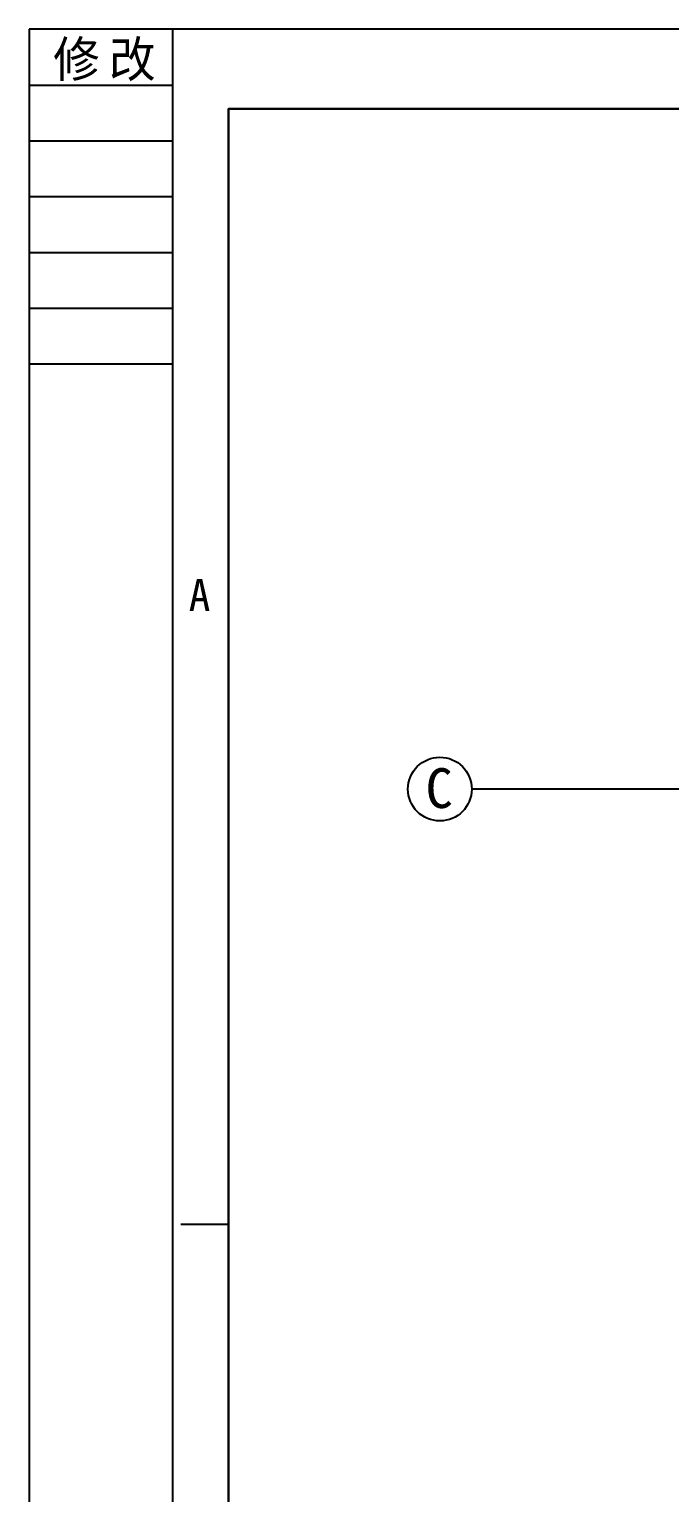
# Model space of a CAD drawing. Header units: metres. Extents: x -237648 to -195598, y -93947 to -64247.
# Drawn here: x -237648 to -233630, y -73429 to -64247 of the extents above; entities that cross this region are included whole.
import ezdxf

# ---------------------------------------------------------------- set-up
doc = ezdxf.new("R2010")
doc.units = ezdxf.units.M

msp = doc.modelspace()

# ---------------------------------------------------------------- linework, layer by layer
for p, q in [((-237647.54, -64246.61), (-237647.54, -93946.61)), ((-195597.54, -64246.61), (-237647.54, -64246.61)), ((-236747.54, -93946.61), (-236747.54, -64246.61)), ((-237647.54, -64596.61), (-236747.54, -64596.61)), ((-237647.54, -64946.61), (-236747.54, -64946.61)), ((-237647.54, -65296.61), (-236747.54, -65296.61)), ((-237647.54, -65646.61), (-236747.54, -65646.61)), ((-237647.54, -65996.61), (-236747.54, -65996.61)), ((-237647.54, -66346.61), (-236747.54, -66346.61)), ((-233523.46, -69013.99), (-234872.01, -69013.99)), ((-236397.54, -71746.61), (-236697.54, -71746.61))]:
    msp.add_line(p, q)
for points in [[(-236397.54, -64746.61), (-196097.54, -64746.61), (-196097.54, -93446.61), (-236397.54, -93446.61)], [(-236397.54, -93446.61), (-196097.54, -93446.61), (-196097.54, -64746.61), (-236397.54, -64746.61)]]:
    msp.add_lwpolyline(points, close=True)
msp.add_circle((-235072.01, -69013.99), 200)

# ---------------------------------------------------------------- texts
for s, height, p in [('修', 225, (-237497.54, -64546.61)), ('改', 225, (-237147.54, -64546.61)), ('A', 200, (-236647.54, -67896.61)), ('C', 250, (-235161.87, -69132.87))]:
    msp.add_text(s, height=height).set_placement(p)

doc.saveas('drawing.dxf')
